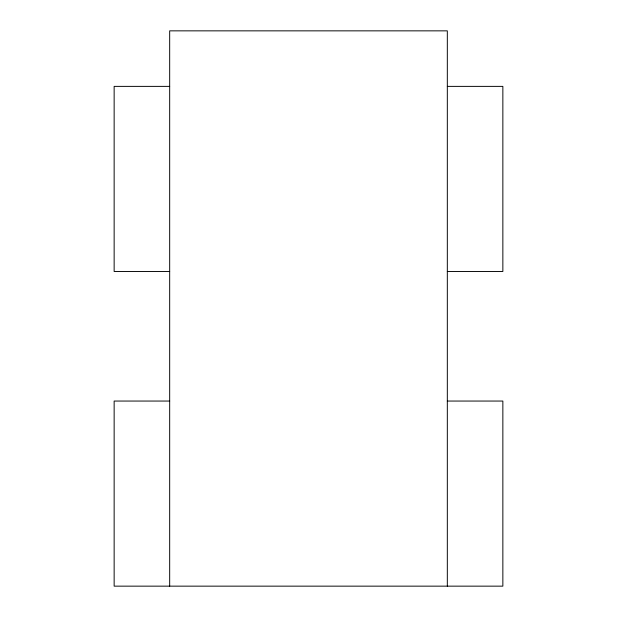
<?xml version="1.0" encoding="UTF-8"?>
<svg xmlns="http://www.w3.org/2000/svg" width="617" height="617" viewBox="0 0 617 617"><rect width="100%" height="100%" fill="white"/><g stroke="black" fill="none" stroke-linecap="round" stroke-linejoin="round"><path stroke-width="0.93" d="M169.675 86.38L114.145 86.38L114.145 271.48L169.675 271.48M447.325 86.38L502.855 86.38L502.855 271.48L447.325 271.48M169.675 401.05L114.145 401.05L114.145 586.15L502.855 586.15L502.855 401.05L447.325 401.05M447.325 586.15L447.325 30.85L169.675 30.85L169.675 586.15"/></g></svg>
